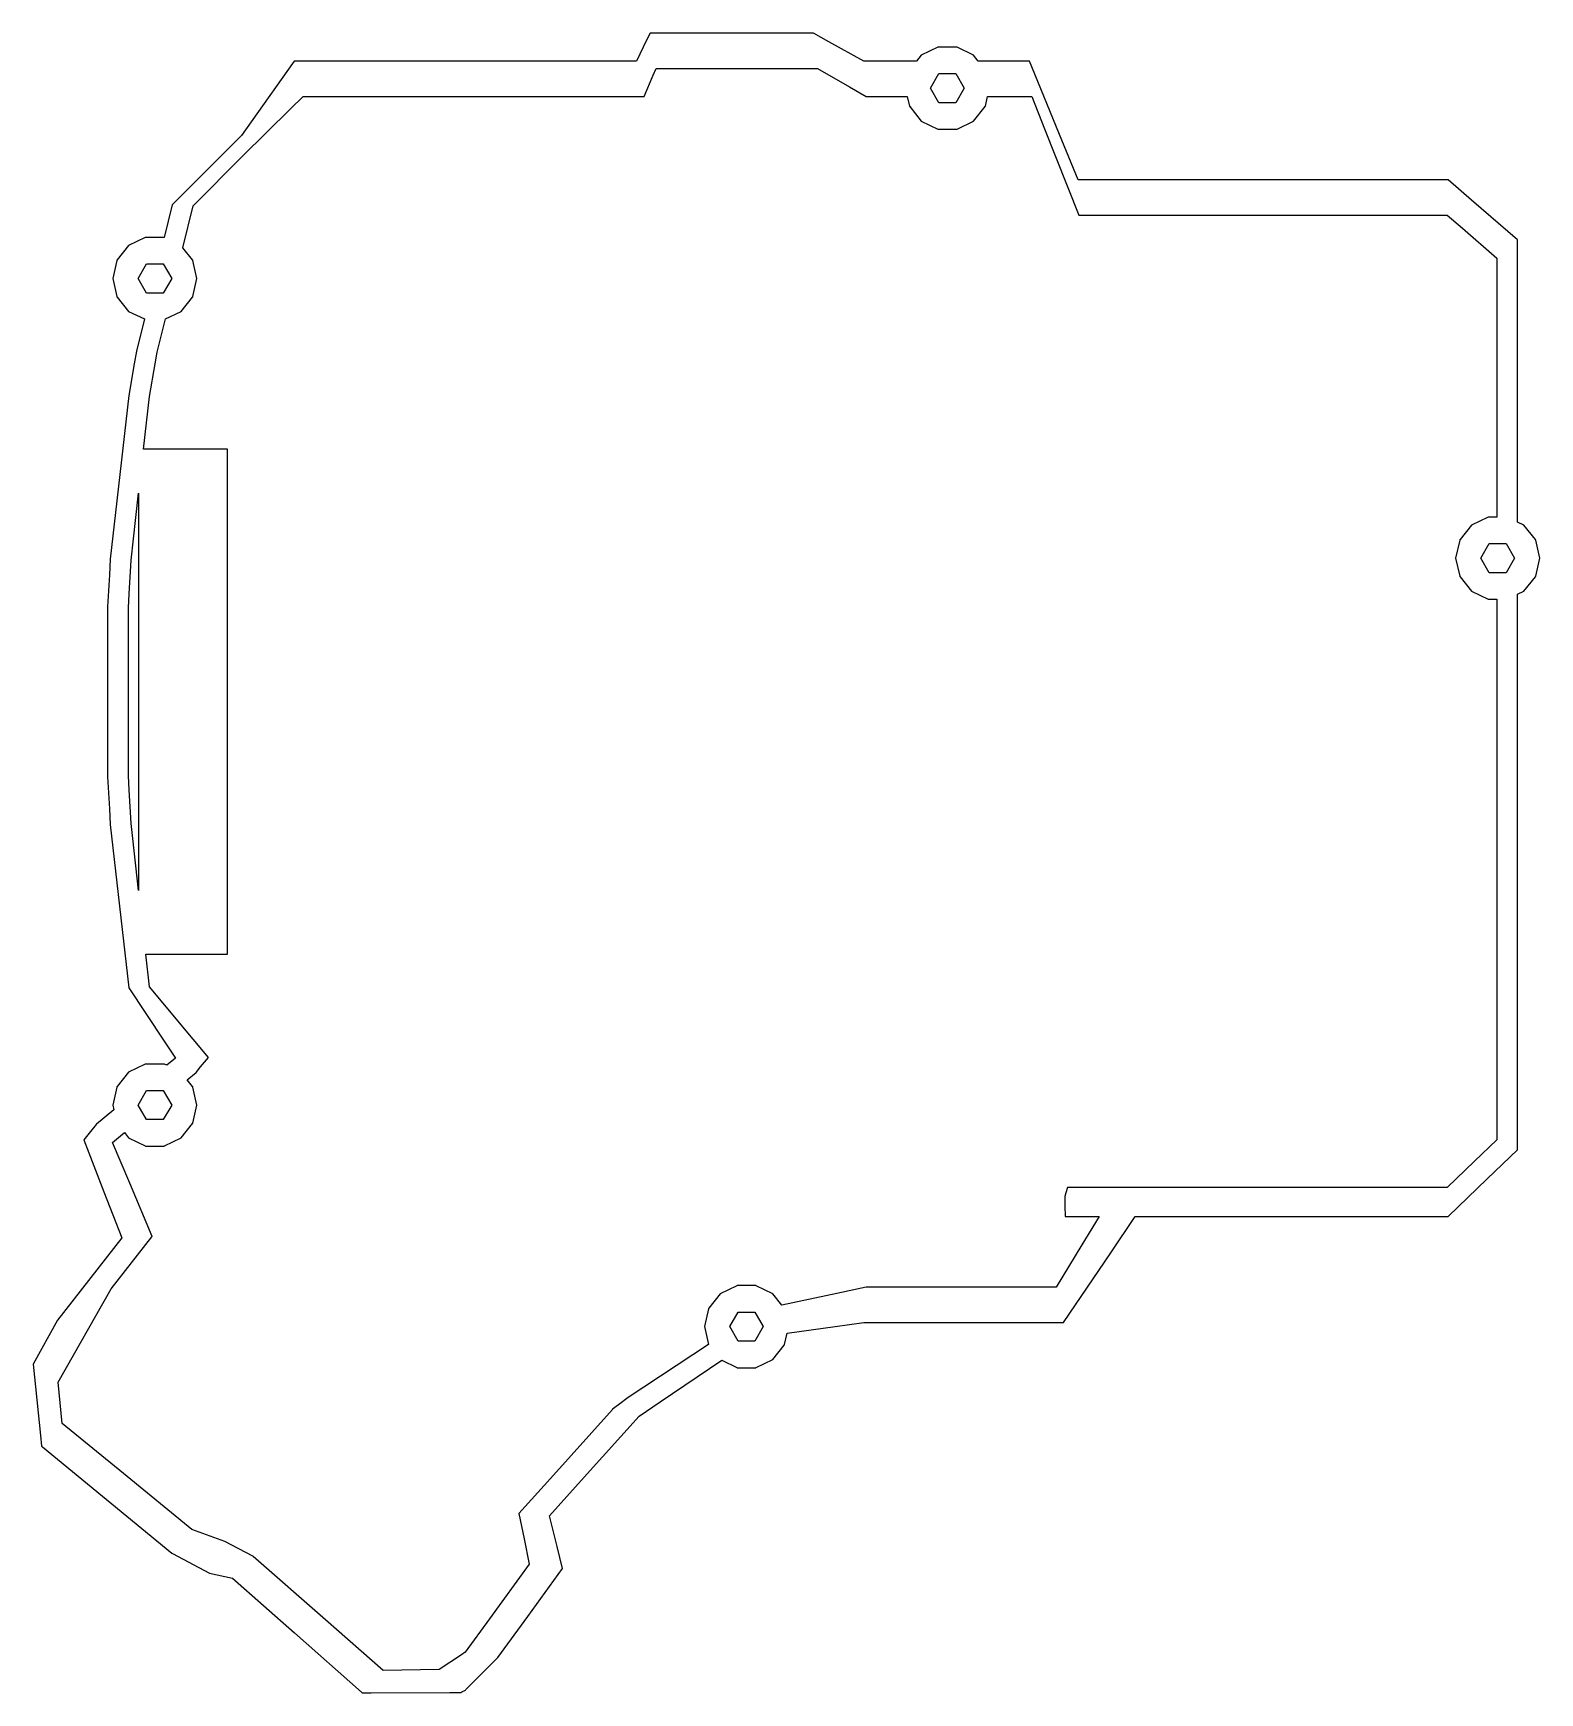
# Model space of a CAD drawing. Header units: metres. Extents: x -71 to 81, y -101 to 67.
import ezdxf

# ---------------------------------------------------------------- set-up
doc = ezdxf.new("R2010")
doc.units = ezdxf.units.M

msp = doc.modelspace()

# ---------------------------------------------------------------- linework, layer by layer
for p, q in [((-9.18837, 65.8478), (-10.2235, 63.7341)), ((-8.84253, 66.5541), (-9.18837, 65.8478)), ((-2.84088, 66.5541), (-8.84253, 66.5541)), ((-2.79991, 66.5541), (-2.84088, 66.5541)), ((7.67479, 66.5541), (-2.79991, 66.5541)), ((9.22481, 65.6945), (7.67479, 66.5541)), ((12.7602, 63.7341), (9.22481, 65.6945)), ((-44.8233, 63.7341), (-49.15, 57.6098)), ((-41.546, 63.7341), (-44.8233, 63.7341)), ((-41.5238, 63.7341), (-41.546, 63.7341)), ((-29.3968, 63.7341), (-41.5238, 63.7341)), ((-28.7118, 63.7341), (-29.3968, 63.7341)), ((-28.6907, 63.7341), (-28.7118, 63.7341)), ((-26.1777, 63.7341), (-28.6907, 63.7341)), ((-22.1977, 63.7341), (-26.1777, 63.7341)), ((-22.1707, 63.7341), (-22.1977, 63.7341)), ((-10.2235, 63.7341), (-22.1707, 63.7341)), ((18.0842, 63.7341), (12.7602, 63.7341)), ((18.5572, 64.3272), (18.0842, 63.7341)), ((20.2311, 65.1333), (18.5572, 64.3272)), ((20.2625, 65.1484), (20.2311, 65.1333)), ((22.1553, 65.1484), (20.2625, 65.1484)), ((22.1867, 65.1333), (22.1553, 65.1484)), ((23.8606, 64.3272), (22.1867, 65.1333)), ((24.3336, 63.7341), (23.8606, 64.3272)), ((29.5019, 63.7341), (24.3336, 63.7341)), ((32.7725, 55.7494), (29.5019, 63.7341)), ((-9.45197, 60.1654), (-8.52516, 62.3099)), ((-8.52516, 62.3099), (-8.23319, 62.9854)), ((-8.23319, 62.9854), (8.09094, 62.9854)), ((8.09094, 62.9854), (11.3258, 61.1293)), ((19.5089, 61.002), (20.3589, 62.4743)), ((20.3589, 62.4743), (22.0589, 62.4743)), ((22.0589, 62.4743), (22.9089, 61.002)), ((11.3258, 61.1293), (13.0057, 60.1654)), ((20.3589, 59.5298), (19.5089, 61.002)), ((22.9089, 61.002), (22.0589, 59.5298)), ((-50.0305, 54.1219), (-45.1772, 58.9027)), ((-45.1772, 58.9027), (-43.8954, 60.1654)), ((-43.8954, 60.1654), (-31.2602, 60.1654)), ((-31.2602, 60.1654), (-28.5068, 60.1654)), ((-28.5068, 60.1654), (-26.0727, 60.1654)), ((-26.0727, 60.1654), (-25.4441, 60.1654)), ((-25.4441, 60.1654), (-12.8324, 60.1654)), ((-12.8324, 60.1654), (-9.47446, 60.1654)), ((-9.47446, 60.1654), (-9.45197, 60.1654)), ((13.0057, 60.1654), (17.1469, 60.1654)), ((17.1469, 60.1654), (17.3693, 59.1907)), ((17.3693, 59.1907), (17.3771, 59.1567)), ((17.3771, 59.1567), (17.3988, 59.1295)), ((17.3988, 59.1295), (18.5572, 57.6769)), ((22.0589, 59.5298), (20.3589, 59.5298)), ((23.8606, 57.6769), (25.019, 59.1295)), ((25.019, 59.1295), (25.0408, 59.1567)), ((25.0408, 59.1567), (25.0485, 59.1907)), ((25.0485, 59.1907), (25.271, 60.1654)), ((25.271, 60.1654), (29.7474, 60.1654)), ((29.7474, 60.1654), (31.0363, 56.9044)), ((-49.15, 57.6098), (-50.1305, 56.2219)), ((18.5572, 57.6769), (20.2311, 56.8707)), ((22.1867, 56.8707), (23.8606, 57.6769)), ((-50.1305, 56.2219), (-57.1305, 49.2219)), ((20.2311, 56.8707), (20.2625, 56.8556)), ((20.2625, 56.8556), (22.1553, 56.8556)), ((22.1553, 56.8556), (22.1867, 56.8707)), ((31.0363, 56.9044), (34.4902, 48.1654)), ((34.4171, 51.7341), (32.7725, 55.7494)), ((-55.0305, 49.1219), (-50.0305, 54.1219)), ((39.4229, 51.7341), (34.4171, 51.7341)), ((51.2827, 51.7341), (39.4229, 51.7341)), ((52.3007, 51.7341), (51.2827, 51.7341)), ((71.834, 51.7341), (52.3007, 51.7341)), ((74.1866, 49.6967), (71.834, 51.7341)), ((-57.1305, 49.2219), (-57.938, 45.9124)), ((-56.0656, 44.8795), (-55.0305, 49.1219)), ((78.834, 45.6719), (74.1866, 49.6967)), ((34.4902, 48.1654), (46.8959, 48.1654)), ((46.8959, 48.1654), (51.4969, 48.1654)), ((51.4969, 48.1654), (53.8693, 48.1654)), ((53.8693, 48.1654), (54.834, 48.1654)), ((54.834, 48.1654), (71.734, 48.1654)), ((71.734, 48.1654), (73.2627, 46.8416)), ((-59.865, 45.8986), (-61.5389, 45.0925)), ((-59.8336, 45.9138), (-59.865, 45.8986)), ((-57.9408, 45.9138), (-59.8336, 45.9138)), ((-57.938, 45.9124), (-57.9408, 45.9138)), ((73.2627, 46.8416), (76.734, 43.8353)), ((78.834, 45.6427), (78.834, 45.6719)), ((78.834, 38.7159), (78.834, 45.6427)), ((78.834, 45.6427), (78.834, 45.6427)), ((-62.719, 43.6127), (-62.7268, 43.5787)), ((-62.6973, 43.6399), (-62.719, 43.6127)), ((-61.5389, 45.0925), (-62.6973, 43.6399)), ((-55.0771, 43.6399), (-56.0656, 44.8795)), ((-55.0554, 43.6127), (-55.0771, 43.6399)), ((-55.0476, 43.5787), (-55.0554, 43.6127)), ((76.734, 43.8353), (76.734, 33.6335)), ((-62.7268, 43.5787), (-63.1402, 41.7674)), ((-60.5872, 41.7674), (-59.7372, 43.2396)), ((-59.7372, 43.2396), (-58.0372, 43.2396)), ((-58.0372, 43.2396), (-57.1872, 41.7674)), ((-54.6342, 41.7674), (-55.0476, 43.5787)), ((-63.1402, 41.7674), (-62.7268, 39.956)), ((-59.7372, 40.2951), (-60.5872, 41.7674)), ((-58.0372, 40.2951), (-59.7372, 40.2951)), ((-57.1872, 41.7674), (-58.0372, 40.2951)), ((-55.0476, 39.956), (-54.6342, 41.7674)), ((-62.7268, 39.956), (-62.719, 39.9221)), ((-62.719, 39.9221), (-62.6973, 39.8948)), ((-62.6973, 39.8948), (-61.5389, 38.4422)), ((-56.2355, 38.4422), (-55.0771, 39.8948)), ((-55.0771, 39.8948), (-55.0554, 39.9221)), ((-55.0554, 39.9221), (-55.0476, 39.956)), ((78.834, 30.9088), (78.834, 38.7159)), ((-61.5389, 38.4422), (-59.9477, 37.6759)), ((-59.9477, 37.6759), (-60.7439, 34.4128)), ((-58.6439, 34.3129), (-57.8889, 37.4069)), ((-57.8889, 37.4069), (-57.8228, 37.6778)), ((-57.8228, 37.6778), (-56.2355, 38.4422)), ((-60.7439, 34.4128), (-60.9678, 33.1338)), ((-58.8476, 33.1489), (-58.6439, 34.3129)), ((76.734, 33.6335), (76.734, 29.1484)), ((-60.9678, 33.1338), (-61.5288, 29.929)), ((-59.4288, 29.829), (-58.8476, 33.1489)), ((78.834, 26.07), (78.834, 30.9088)), ((-61.5288, 29.929), (-62.8657, 18.1235)), ((-60.032, 24.5027), (-59.4288, 29.829)), ((76.734, 29.1484), (76.734, 24.5314)), ((78.834, 26.0085), (78.834, 26.07)), ((78.834, 22.2245), (78.834, 26.0085)), ((-51.5325, 24.5027), (-60.032, 24.5027)), ((-51.5325, -26.5027), (-51.5325, 24.5027)), ((76.734, 24.5314), (76.734, 21.3061)), ((78.834, 17.1417), (78.834, 22.2245)), ((76.734, 21.3061), (76.734, 17.6491)), ((-60.8137, 17.5993), (-60.5325, 20.0824)), ((-60.5325, 20.0824), (-60.5325, -20.0824)), ((-62.8657, 18.1235), (-63.3992, 13.4117)), ((-61.2992, 13.3117), (-60.8137, 17.5993)), ((74.1823, 16.8278), (73.0239, 15.3752)), ((75.8563, 17.6339), (74.1823, 16.8278)), ((75.8877, 17.6491), (75.8563, 17.6339)), ((76.734, 17.6491), (75.8877, 17.6491)), ((79.4857, 16.8278), (78.834, 17.1417)), ((80.6441, 15.3752), (79.4857, 16.8278)), ((72.9944, 15.314), (72.581, 13.5027)), ((73.0022, 15.348), (72.9944, 15.314)), ((73.0239, 15.3752), (73.0022, 15.348)), ((80.6659, 15.348), (80.6441, 15.3752)), ((80.6736, 15.314), (80.6659, 15.348)), ((81.0871, 13.5027), (80.6736, 15.314)), ((72.581, 13.5027), (72.9944, 11.6913)), ((75.134, 13.5027), (75.984, 14.9749)), ((75.984, 12.0304), (75.134, 13.5027)), ((75.984, 14.9749), (77.684, 14.9749)), ((77.684, 14.9749), (78.534, 13.5027)), ((78.534, 13.5027), (77.684, 12.0304)), ((80.6736, 11.6913), (81.0871, 13.5027)), ((-63.487, 11.8349), (-63.6669, 8.59999)), ((-63.3992, 13.4117), (-63.487, 11.8349)), ((-61.4895, 9.89263), (-61.2992, 13.3117)), ((77.684, 12.0304), (75.984, 12.0304)), ((72.9944, 11.6913), (73.0022, 11.6574)), ((73.0022, 11.6574), (73.0239, 11.6301)), ((73.0239, 11.6301), (74.1823, 10.1775)), ((74.1823, 10.1775), (75.8563, 9.3714)), ((78.834, 9.86368), (79.4857, 10.1775)), ((79.4857, 10.1775), (80.6441, 11.6301)), ((80.6441, 11.6301), (80.6659, 11.6574)), ((80.6659, 11.6574), (80.6736, 11.6913)), ((-63.6669, 8.59999), (-63.6669, -8.59999)), ((-61.5669, 8.5), (-61.4895, 9.89263)), ((-61.5669, -8.5), (-61.5669, 8.5)), ((75.8563, 9.3714), (75.8877, 9.35628)), ((75.8877, 9.35628), (76.734, 9.35628)), ((76.734, 9.35628), (76.734, 4.9134)), ((78.834, 5.78608), (78.834, 9.86368)), ((78.834, -1.77984), (78.834, 5.78608)), ((76.734, 4.9134), (76.734, 1.52274)), ((76.734, 1.52274), (76.734, -3.55)), ((78.834, -22.2202), (78.834, -1.77984)), ((76.734, -3.55), (76.734, -20.45)), ((-63.6669, -8.59999), (-63.487, -11.8349)), ((-61.4895, -9.89263), (-61.5669, -8.5)), ((-61.2992, -13.3117), (-61.4895, -9.89263)), ((-63.487, -11.8349), (-63.3992, -13.4117)), ((-63.3992, -13.4117), (-62.8657, -18.1235)), ((-60.8137, -17.5993), (-61.2992, -13.3117)), ((-62.8657, -18.1235), (-61.5288, -29.929)), ((-60.5325, -20.0824), (-60.8137, -17.5993)), ((76.734, -20.45), (76.734, -25.5227)), ((78.834, -29.7861), (78.834, -22.2202)), ((-59.4288, -29.829), (-59.8055, -26.5027)), ((-59.8055, -26.5027), (-51.5325, -26.5027)), ((76.734, -25.5227), (76.734, -28.9134)), ((-61.5288, -29.929), (-58.0136, -35.2158)), ((-55.0195, -35.0958), (-59.4288, -29.829)), ((76.734, -28.9134), (76.734, -36.641)), ((78.834, -33.941), (78.834, -29.7861)), ((-58.0136, -35.2158), (-56.8145, -37.0192)), ((-53.4737, -36.9423), (-55.0195, -35.0958)), ((78.834, -46.2245), (78.834, -33.941)), ((76.734, -36.641), (76.734, -36.6773)), ((76.734, -36.6773), (76.734, -45.2765)), ((-61.5389, -38.4422), (-62.6973, -39.8948)), ((-59.865, -37.6361), (-61.5389, -38.4422)), ((-59.8336, -37.621), (-59.865, -37.6361)), ((-57.9408, -37.621), (-59.8336, -37.621)), ((-57.9094, -37.6361), (-57.9408, -37.621)), ((-57.6808, -37.7462), (-57.9094, -37.6361)), ((-56.8145, -37.0192), (-57.6808, -37.7462)), ((-55.6167, -39.2181), (-54.7296, -38.4737)), ((-54.7296, -38.4737), (-54.2625, -37.9042)), ((-54.2625, -37.9042), (-53.4737, -36.9423)), ((-62.7268, -39.956), (-63.1402, -41.7674)), ((-62.719, -39.9221), (-62.7268, -39.956)), ((-62.6973, -39.8948), (-62.719, -39.9221)), ((-55.0771, -39.8948), (-55.6167, -39.2181)), ((-55.0554, -39.9221), (-55.0771, -39.8948)), ((-55.0476, -39.956), (-55.0554, -39.9221)), ((-54.6342, -41.7674), (-55.0476, -39.956)), ((-63.1402, -41.7674), (-63.033, -42.2372)), ((-60.5872, -41.7674), (-59.7372, -40.2951)), ((-59.7372, -43.2396), (-60.5872, -41.7674)), ((-59.7372, -40.2951), (-58.0372, -40.2951)), ((-58.0372, -40.2951), (-57.1872, -41.7674)), ((-57.1872, -41.7674), (-58.0372, -43.2396)), ((-55.0476, -43.5787), (-54.6342, -41.7674)), ((-63.033, -42.2372), (-64.7884, -43.7101)), ((-58.0372, -43.2396), (-59.7372, -43.2396)), ((-55.0554, -43.6127), (-55.0476, -43.5787)), ((-65.3918, -44.4349), (-66.0733, -45.2659)), ((-66.0733, -45.2659), (-66.0733, -45.2659)), ((-66.0733, -45.2659), (-64.0368, -50.5206)), ((-64.8174, -43.7345), (-65.3918, -44.4349)), ((-65.3918, -44.4349), (-65.3918, -44.4349)), ((-64.7884, -43.7101), (-64.8174, -43.7345)), ((-64.7884, -43.7101), (-64.7884, -43.7101)), ((-63.1684, -45.5547), (-61.9713, -44.5503)), ((-61.9713, -44.5503), (-61.5389, -45.0925)), ((-61.5389, -45.0925), (-59.865, -45.8986)), ((-57.9094, -45.8986), (-56.2355, -45.0925)), ((-56.2355, -45.0925), (-55.0771, -43.6399)), ((-55.0771, -43.6399), (-55.0554, -43.6127)), ((76.734, -45.2765), (74.4992, -47.4351)), ((-61.4301, -49.6655), (-63.1684, -45.5547)), ((-59.865, -45.8986), (-59.8336, -45.9138)), ((-59.8336, -45.9138), (-57.9408, -45.9138)), ((-57.9408, -45.9138), (-57.9094, -45.8986)), ((75.7734, -49.2353), (78.834, -46.279)), ((78.834, -46.279), (78.834, -46.2245)), ((78.834, -46.2245), (78.834, -46.2245)), ((74.4992, -47.4351), (71.734, -50.1061)), ((-59.1574, -55.0405), (-61.4301, -49.6655)), ((33.3626, -50.1061), (33.1905, -50.6351)), ((43.3105, -50.1061), (33.3626, -50.1061)), ((50.3534, -50.1061), (43.3105, -50.1061)), ((52.8242, -50.1061), (50.3534, -50.1061)), ((54.834, -50.1061), (52.8242, -50.1061)), ((71.734, -50.1061), (54.834, -50.1061)), ((71.834, -53.0405), (75.7734, -49.2353)), ((-64.0368, -50.5206), (-62.2322, -55.1769)), ((33.1905, -50.6351), (33.0679, -51.012)), ((33.0679, -51.012), (33.069, -51.0586)), ((33.069, -51.0586), (33.0902, -51.9671)), ((33.0902, -51.9671), (33.1141, -52.9893)), ((33.1141, -52.9893), (33.1153, -53.0405)), ((33.1153, -53.0405), (33.1153, -53.0405)), ((33.1153, -53.0405), (33.1622, -53.0405)), ((33.1622, -53.0405), (36.5542, -53.0405)), ((36.5542, -53.0405), (34.8081, -55.9039)), ((37.7161, -56.6921), (40.1883, -53.0405)), ((40.1883, -53.0405), (41.7356, -53.0405)), ((41.7356, -53.0405), (50.101, -53.0405)), ((50.101, -53.0405), (52.4446, -53.0405)), ((52.4446, -53.0405), (71.834, -53.0405)), ((-62.2322, -55.1769), (-68.7288, -63.4922)), ((-63.2952, -60.3367), (-59.1919, -55.0848)), ((-59.1919, -55.0848), (-59.1574, -55.0405)), ((34.8081, -55.9039), (32.2095, -60.1654)), ((32.9487, -63.7341), (37.7161, -56.6921)), ((-68.6564, -69.7736), (-63.2952, -60.3367)), ((-0.07075, -60.0263), (-1.74469, -60.8325)), ((-0.03936, -60.0112), (-0.07075, -60.0263)), ((1.85341, -60.0112), (-0.03936, -60.0112)), ((1.88481, -60.0263), (1.85341, -60.0112)), ((3.55874, -60.8325), (1.88481, -60.0263)), ((13.0057, -60.1654), (10.0247, -60.8032)), ((26.7549, -60.1654), (13.0057, -60.1654)), ((26.7805, -60.1654), (26.7549, -60.1654)), ((32.2095, -60.1654), (26.7805, -60.1654)), ((-1.74469, -60.8325), (-2.90308, -62.285)), ((4.48122, -61.9892), (3.55874, -60.8325)), ((10.0247, -60.8032), (4.48122, -61.9892)), ((-68.7288, -63.4922), (-71.1872, -67.9512)), ((-2.93256, -62.3463), (-3.34599, -64.1576)), ((-2.92481, -62.3123), (-2.93256, -62.3463)), ((-2.90308, -62.285), (-2.92481, -62.3123)), ((-0.79297, -64.1576), (0.05703, -62.6854)), ((0.05703, -62.6854), (1.75703, -62.6854)), ((1.75703, -62.6854), (2.60703, -64.1576)), ((-3.34599, -64.1576), (-2.93336, -65.9655)), ((0.05703, -65.6298), (-0.79297, -64.1576)), ((2.60703, -64.1576), (1.75703, -65.6298)), ((4.74662, -65.9689), (5.01064, -64.8122)), ((5.01064, -64.8122), (9.8735, -64.1357)), ((9.8735, -64.1357), (12.7602, -63.7341)), ((12.7602, -63.7341), (19.5517, -63.7341)), ((19.5517, -63.7341), (19.5894, -63.7341)), ((19.5894, -63.7341), (32.9487, -63.7341)), ((-2.93336, -65.9655), (-11.0466, -71.3094)), ((1.75703, -65.6298), (0.05703, -65.6298)), ((3.55874, -67.4827), (4.71714, -66.0302)), ((4.71714, -66.0302), (4.73886, -66.0029)), ((4.73886, -66.0029), (4.74662, -65.9689)), ((-71.1872, -67.9512), (-70.4449, -75.1503)), ((-7.80672, -71.761), (-1.59225, -67.5562)), ((-1.59225, -67.5562), (-0.07075, -68.2889)), ((-0.07075, -68.2889), (-0.03936, -68.304)), ((-0.03936, -68.304), (1.85341, -68.304)), ((1.85341, -68.304), (1.88481, -68.2889)), ((1.88481, -68.2889), (3.55874, -67.4827)), ((-68.2539, -73.9281), (-68.6564, -69.7736)), ((-12.0319, -72.0614), (-12.6209, -72.5111)), ((-11.0466, -71.3094), (-12.0319, -72.0614)), ((-12.0319, -72.0614), (-12.0319, -72.0614)), ((-11.0466, -71.3094), (-11.0466, -71.3094)), ((-11.0466, -71.3094), (-11.0466, -71.3094)), ((-9.94664, -73.2089), (-7.80672, -71.761)), ((-12.6397, -72.5319), (-18.9132, -79.4994)), ((-15.5023, -79.3792), (-9.94664, -73.2089)), ((-12.6209, -72.5111), (-12.6397, -72.5319)), ((-70.4449, -75.1503), (-70.334, -76.2263)), ((-62.0495, -79.0097), (-68.2539, -73.9281)), ((-70.334, -76.2263), (-70.2566, -76.2899)), ((-70.2566, -76.2899), (-57.1733, -87.0344)), ((-55.1562, -84.6556), (-62.0495, -79.0097)), ((-18.9132, -79.4994), (-22.1069, -83.0463)), ((-19.0072, -83.2717), (-15.5023, -79.3792)), ((-22.1069, -83.0463), (-22.1069, -83.0463)), ((-22.1069, -83.0463), (-21.5742, -85.6117)), ((-18.2403, -86.3845), (-19.0072, -83.2717)), ((-19.0072, -83.2717), (-19.0072, -83.2717)), ((-51.8251, -85.8581), (-55.1562, -84.6556)), ((-57.1733, -87.0344), (-57.1733, -87.0344)), ((-57.1733, -87.0344), (-57.123, -87.0758)), ((-57.123, -87.0758), (-57.0959, -87.098)), ((-57.0959, -87.098), (-53.3639, -89.0687)), ((-48.9909, -87.3599), (-51.8251, -85.8581)), ((-21.5742, -85.6117), (-21.0475, -88.148)), ((-17.6929, -88.6063), (-18.2403, -86.3845)), ((-48.9675, -87.3804), (-48.9909, -87.3599)), ((-41.6572, -93.7758), (-48.9675, -87.3804)), ((-21.0475, -88.148), (-25.0701, -93.6846)), ((-21.2037, -93.4386), (-17.6929, -88.6063)), ((-53.3639, -89.0687), (-51.0408, -89.5643)), ((-51.0408, -89.5643), (-51.0408, -89.5643)), ((-51.0408, -89.5643), (-44.7827, -95.0976)), ((-35.8126, -98.8891), (-41.6572, -93.7758)), ((-25.0701, -93.6846), (-27.5248, -97.0631)), ((-24.2173, -97.5864), (-21.2037, -93.4386)), ((-44.7827, -95.0976), (-38.0046, -101.091)), ((-27.5248, -97.0631), (-27.9012, -97.3125)), ((-30.1661, -98.813), (-35.8126, -98.8891)), ((-27.9012, -97.3125), (-30.1661, -98.813)), ((-27.4459, -100.829), (-24.2173, -97.5864)), ((-38.0046, -101.091), (-38.0046, -101.091)), ((-38.0046, -101.091), (-37.9275, -101.159)), ((-37.9275, -101.159), (-37.0445, -101.155)), ((-37.0445, -101.155), (-29.0723, -101.117)), ((-29.0723, -101.117), (-28.5284, -101.12)), ((-28.5284, -101.12), (-27.98, -101.124)), ((-27.98, -101.124), (-27.8569, -101.063)), ((-27.8569, -101.063), (-27.5082, -100.892)), ((-27.8569, -101.063), (-27.8569, -101.063)), ((-27.5082, -100.892), (-27.4459, -100.829))]:
    msp.add_line(p, q)

doc.saveas('drawing.dxf')
